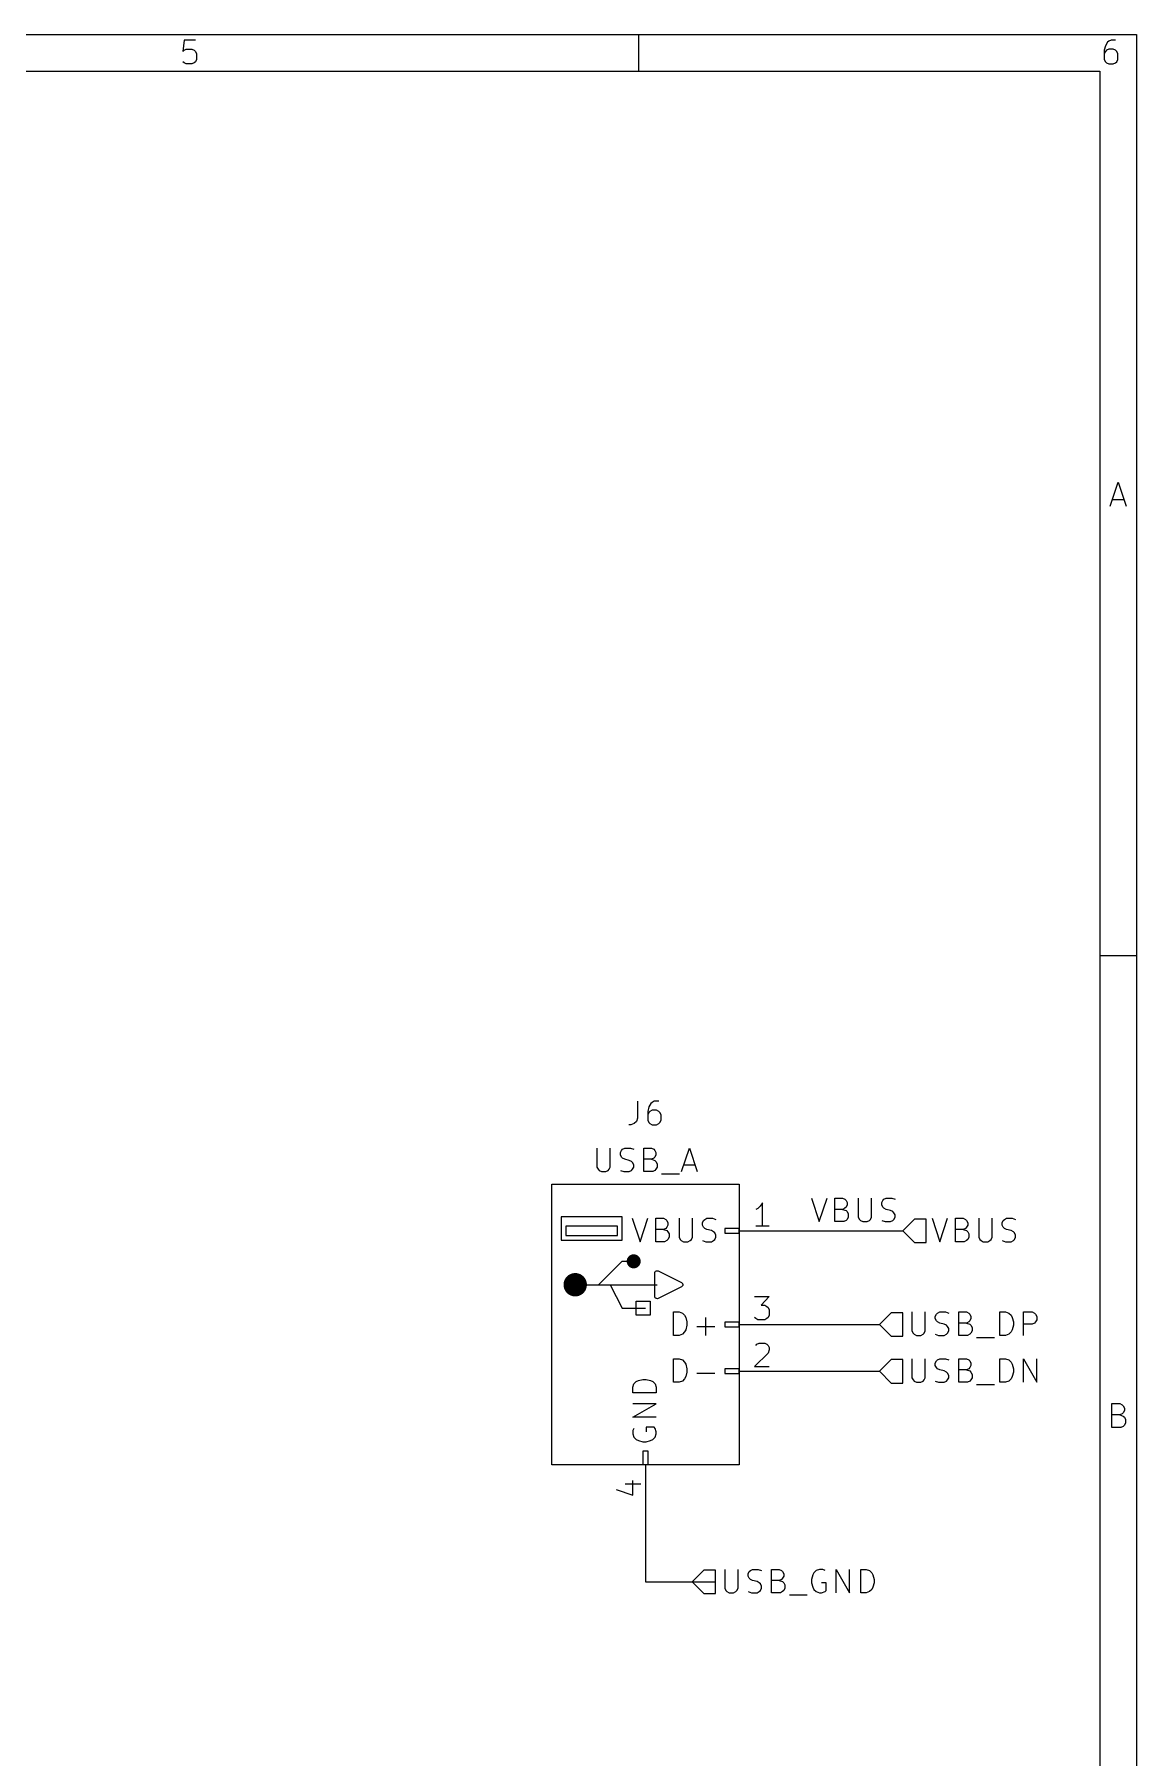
# Model space of a CAD drawing. Extents: x 0.4 to 11.3, y -7.9 to -0.4.
# Drawn here: x 8.945 to 11.299, y -4.075 to -0.394 of the extents above; entities that cross this region are included whole.
import ezdxf

# ---------------------------------------------------------------- set-up
doc = ezdxf.new("R2010")
doc.units = 0
doc.header["$MEASUREMENT"] = 0
for name, color, linetype in [('BROWN2', 54, 'CONTINUOUS'), ('CYAN2', 4, 'CONTINUOUS'), ('GRAY1', 251, 'CONTINUOUS'), ('GREEN3', 91, 'CONTINUOUS'), ('LYELLOW', 51, 'CONTINUOUS'), ('RED2', 1, 'CONTINUOUS'), ('RED3', 11, 'CONTINUOUS')]:
    doc.layers.add(name, color=color, linetype=linetype)

msp = doc.modelspace()

# ---------------------------------------------------------------- linework, layer by layer
at = {"layer": 'BROWN2', "linetype": 'CONTINUOUS'}
for p, q in [((10.825, -2.925), (10.8, -2.95)), ((10.85, -2.925), (10.825, -2.925)), ((10.85, -2.975), (10.85, -2.925)), ((10.8623, -2.92313), (10.8789, -2.97313)), ((10.8789, -2.97313), (10.8956, -2.92313)), ((10.9123, -2.97313), (10.9123, -2.92313)), ((10.9123, -2.92313), (10.9289, -2.92313)), ((10.9289, -2.92313), (10.9337, -2.92551)), ((10.9337, -2.94456), (10.9289, -2.94694)), ((10.9337, -2.92551), (10.9361, -2.92789)), ((10.9361, -2.94218), (10.9337, -2.94456)), ((10.9361, -2.92789), (10.9385, -2.93265)), ((10.9385, -2.93742), (10.9361, -2.94218)), ((10.9385, -2.93265), (10.9385, -2.93742)), ((10.9623, -2.92313), (10.9623, -2.96361)), ((10.9908, -2.96361), (10.9908, -2.92313)), ((11.0123, -2.93265), (11.0146, -2.92789)), ((11.0123, -2.93742), (11.0123, -2.93265)), ((11.0146, -2.94218), (11.0123, -2.93742)), ((11.0146, -2.92789), (11.017, -2.92551)), ((11.017, -2.94456), (11.0146, -2.94218)), ((11.017, -2.92551), (11.0218, -2.92313)), ((11.0218, -2.94694), (11.017, -2.94456)), ((11.0218, -2.92313), (11.0337, -2.92313)), ((11.0337, -2.92313), (11.0408, -2.92551)), ((10.8, -2.95), (10.825, -2.975)), ((10.825, -2.975), (10.85, -2.975)), ((10.9289, -2.94694), (10.9123, -2.94694)), ((10.9313, -2.97313), (10.9123, -2.97313)), ((10.9289, -2.94694), (10.9361, -2.94932)), ((10.9361, -2.97075), (10.9313, -2.97313)), ((10.9361, -2.94932), (10.9385, -2.9517)), ((10.9385, -2.96837), (10.9361, -2.97075)), ((10.9385, -2.9517), (10.9408, -2.95646)), ((10.9408, -2.96361), (10.9385, -2.96837)), ((10.9408, -2.95646), (10.9408, -2.96361)), ((10.9623, -2.96361), (10.9646, -2.96837)), ((10.9646, -2.96837), (10.967, -2.97075)), ((10.967, -2.97075), (10.9718, -2.97313)), ((10.9718, -2.97313), (10.9813, -2.97313)), ((10.9813, -2.97313), (10.9861, -2.97075)), ((10.9861, -2.97075), (10.9885, -2.96837)), ((10.9885, -2.96837), (10.9908, -2.96361)), ((11.0123, -2.97075), (11.0194, -2.97313)), ((11.0194, -2.97313), (11.0313, -2.97313)), ((11.0313, -2.94932), (11.0218, -2.94694)), ((11.0361, -2.9517), (11.0313, -2.94932)), ((11.0313, -2.97313), (11.0361, -2.97075)), ((11.0385, -2.95408), (11.0361, -2.9517)), ((11.0361, -2.97075), (11.0385, -2.96837)), ((11.0408, -2.95885), (11.0385, -2.95408)), ((11.0385, -2.96837), (11.0408, -2.96361)), ((11.0408, -2.96361), (11.0408, -2.95885)), ((10.775, -3.125), (10.75, -3.15)), ((10.8, -3.125), (10.775, -3.125)), ((10.8, -3.175), (10.8, -3.125)), ((10.8194, -3.12313), (10.8194, -3.16361)), ((10.848, -3.16361), (10.848, -3.12313)), ((10.8694, -3.13265), (10.8718, -3.12789)), ((10.8718, -3.12789), (10.8742, -3.12551)), ((10.8742, -3.12551), (10.8789, -3.12313)), ((10.8789, -3.12313), (10.8908, -3.12313)), ((10.8908, -3.12313), (10.898, -3.12551)), ((10.9194, -3.17313), (10.9194, -3.12313)), ((10.9194, -3.12313), (10.9361, -3.12313)), ((10.9361, -3.12313), (10.9408, -3.12551)), ((10.9408, -3.12551), (10.9432, -3.12789)), ((10.9432, -3.12789), (10.9456, -3.13265)), ((11.0075, -3.17313), (11.0075, -3.12313)), ((11.0075, -3.12313), (11.0194, -3.12313)), ((11.0194, -3.12313), (11.0265, -3.12551)), ((11.0265, -3.12551), (11.0313, -3.13028)), ((11.0575, -3.17313), (11.0575, -3.12313)), ((11.0575, -3.12313), (11.0765, -3.12313)), ((11.0765, -3.12313), (11.0813, -3.12551)), ((11.0813, -3.12551), (11.0837, -3.12789)), ((11.0837, -3.12789), (11.0861, -3.13265)), ((10.75, -3.15), (10.775, -3.175)), ((10.8194, -3.16361), (10.8218, -3.16837)), ((10.8456, -3.16837), (10.848, -3.16361)), ((10.8694, -3.13742), (10.8694, -3.13265)), ((10.8718, -3.14218), (10.8694, -3.13742)), ((10.8742, -3.14456), (10.8718, -3.14218)), ((10.8789, -3.14694), (10.8742, -3.14456)), ((10.8885, -3.14932), (10.8789, -3.14694)), ((10.8932, -3.1517), (10.8885, -3.14932)), ((10.8956, -3.15408), (10.8932, -3.1517)), ((10.898, -3.15885), (10.8956, -3.15408)), ((10.8956, -3.16837), (10.898, -3.16361)), ((10.898, -3.16361), (10.898, -3.15885)), ((10.9361, -3.14694), (10.9194, -3.14694)), ((10.9408, -3.14456), (10.9361, -3.14694)), ((10.9361, -3.14694), (10.9432, -3.14932)), ((10.9432, -3.14218), (10.9408, -3.14456)), ((10.9456, -3.13742), (10.9432, -3.14218)), ((10.9432, -3.14932), (10.9456, -3.1517)), ((10.9456, -3.13265), (10.9456, -3.13742)), ((10.9456, -3.1517), (10.948, -3.15646)), ((10.948, -3.16361), (10.9456, -3.16837)), ((10.948, -3.15646), (10.948, -3.16361)), ((11.0313, -3.16599), (11.0265, -3.17075)), ((11.0313, -3.13028), (11.0337, -3.13504)), ((11.0337, -3.16122), (11.0313, -3.16599)), ((11.0337, -3.13504), (11.0361, -3.14456)), ((11.0361, -3.1517), (11.0337, -3.16122)), ((11.0361, -3.14456), (11.0361, -3.1517)), ((11.0765, -3.14932), (11.0575, -3.14932)), ((11.0813, -3.14694), (11.0765, -3.14932)), ((11.0837, -3.14456), (11.0813, -3.14694)), ((11.0861, -3.1398), (11.0837, -3.14456)), ((11.0861, -3.13265), (11.0861, -3.1398)), ((10.775, -3.175), (10.8, -3.175)), ((10.8218, -3.16837), (10.8242, -3.17075)), ((10.8242, -3.17075), (10.8289, -3.17313)), ((10.8289, -3.17313), (10.8384, -3.17313)), ((10.8384, -3.17313), (10.8432, -3.17075)), ((10.8432, -3.17075), (10.8456, -3.16837)), ((10.8694, -3.17075), (10.8765, -3.17313)), ((10.8765, -3.17313), (10.8885, -3.17313)), ((10.8885, -3.17313), (10.8932, -3.17075)), ((10.8932, -3.17075), (10.8956, -3.16837)), ((10.9384, -3.17313), (10.9194, -3.17313)), ((10.9432, -3.17075), (10.9384, -3.17313)), ((10.9456, -3.16837), (10.9432, -3.17075)), ((10.9575, -3.17789), (10.9956, -3.17789)), ((11.0194, -3.17313), (11.0075, -3.17313)), ((11.0265, -3.17075), (11.0194, -3.17313)), ((10.775, -3.225), (10.75, -3.25)), ((10.8, -3.225), (10.775, -3.225)), ((10.8, -3.275), (10.8, -3.225)), ((10.8194, -3.22313), (10.8194, -3.26361)), ((10.848, -3.26361), (10.848, -3.22313)), ((10.8694, -3.23265), (10.8718, -3.22789)), ((10.8694, -3.23742), (10.8694, -3.23265)), ((10.8718, -3.24218), (10.8694, -3.23742)), ((10.8718, -3.22789), (10.8742, -3.22551)), ((10.8742, -3.22551), (10.8789, -3.22313)), ((10.8789, -3.22313), (10.8908, -3.22313)), ((10.8908, -3.22313), (10.898, -3.22551)), ((10.9194, -3.27313), (10.9194, -3.22313)), ((10.9194, -3.22313), (10.9361, -3.22313)), ((10.9361, -3.22313), (10.9408, -3.22551)), ((10.9408, -3.22551), (10.9432, -3.22789)), ((10.9432, -3.22789), (10.9456, -3.23265)), ((10.9456, -3.23742), (10.9432, -3.24218)), ((10.9456, -3.23265), (10.9456, -3.23742)), ((11.0075, -3.27313), (11.0075, -3.22313)), ((11.0075, -3.22313), (11.0194, -3.22313)), ((11.0194, -3.22313), (11.0265, -3.22551)), ((11.0265, -3.22551), (11.0313, -3.23028)), ((11.0313, -3.23028), (11.0337, -3.23504)), ((11.0337, -3.23504), (11.0361, -3.24456)), ((11.0575, -3.27313), (11.0575, -3.22313)), ((11.0575, -3.22313), (11.0861, -3.27313)), ((11.0861, -3.27313), (11.0861, -3.22313)), ((10.75, -3.25), (10.775, -3.275)), ((10.775, -3.275), (10.8, -3.275)), ((10.8194, -3.26361), (10.8218, -3.26837)), ((10.8218, -3.26837), (10.8242, -3.27075)), ((10.8242, -3.27075), (10.8289, -3.27313)), ((10.8289, -3.27313), (10.8384, -3.27313)), ((10.8384, -3.27313), (10.8432, -3.27075)), ((10.8432, -3.27075), (10.8456, -3.26837)), ((10.8456, -3.26837), (10.848, -3.26361)), ((10.8694, -3.27075), (10.8765, -3.27313)), ((10.8742, -3.24456), (10.8718, -3.24218)), ((10.8789, -3.24694), (10.8742, -3.24456)), ((10.8765, -3.27313), (10.8885, -3.27313)), ((10.8885, -3.24932), (10.8789, -3.24694)), ((10.8932, -3.2517), (10.8885, -3.24932)), ((10.8885, -3.27313), (10.8932, -3.27075)), ((10.8956, -3.25408), (10.8932, -3.2517)), ((10.8932, -3.27075), (10.8956, -3.26837)), ((10.898, -3.25885), (10.8956, -3.25408)), ((10.8956, -3.26837), (10.898, -3.26361)), ((10.898, -3.26361), (10.898, -3.25885)), ((10.9361, -3.24694), (10.9194, -3.24694)), ((10.9384, -3.27313), (10.9194, -3.27313)), ((10.9408, -3.24456), (10.9361, -3.24694)), ((10.9361, -3.24694), (10.9432, -3.24932)), ((10.9432, -3.27075), (10.9384, -3.27313)), ((10.9432, -3.24218), (10.9408, -3.24456)), ((10.9432, -3.24932), (10.9456, -3.2517)), ((10.9456, -3.26837), (10.9432, -3.27075)), ((10.9456, -3.2517), (10.948, -3.25646)), ((10.948, -3.26361), (10.9456, -3.26837)), ((10.948, -3.25646), (10.948, -3.26361)), ((11.0194, -3.27313), (11.0075, -3.27313)), ((11.0265, -3.27075), (11.0194, -3.27313)), ((11.0313, -3.26599), (11.0265, -3.27075)), ((11.0337, -3.26122), (11.0313, -3.26599)), ((11.0361, -3.2517), (11.0337, -3.26122)), ((11.0361, -3.24456), (11.0361, -3.2517)), ((10.9575, -3.27789), (10.9956, -3.27789)), ((10.375, -3.675), (10.35, -3.7)), ((10.4, -3.675), (10.375, -3.675)), ((10.4, -3.725), (10.4, -3.675)), ((10.4194, -3.67313), (10.4194, -3.71361)), ((10.448, -3.71361), (10.448, -3.67313)), ((10.4694, -3.68265), (10.4718, -3.67789)), ((10.4718, -3.67789), (10.4742, -3.67551)), ((10.4742, -3.67551), (10.4789, -3.67313)), ((10.4789, -3.67313), (10.4908, -3.67313)), ((10.4908, -3.67313), (10.498, -3.67551)), ((10.5194, -3.72313), (10.5194, -3.67313)), ((10.5194, -3.67313), (10.5361, -3.67313)), ((10.5361, -3.67313), (10.5408, -3.67551)), ((10.5408, -3.67551), (10.5432, -3.67789)), ((10.5432, -3.67789), (10.5456, -3.68265)), ((10.6099, -3.68028), (10.6075, -3.68504)), ((10.6146, -3.67551), (10.6099, -3.68028)), ((10.6218, -3.67313), (10.6146, -3.67551)), ((10.6289, -3.67313), (10.6218, -3.67313)), ((10.6337, -3.67551), (10.6289, -3.67313)), ((10.6575, -3.72313), (10.6575, -3.67313)), ((10.6575, -3.67313), (10.6861, -3.72313)), ((10.6861, -3.72313), (10.6861, -3.67313)), ((10.7099, -3.72313), (10.7099, -3.67313)), ((10.7099, -3.67313), (10.7218, -3.67313)), ((10.7218, -3.67313), (10.7289, -3.67551)), ((10.7289, -3.67551), (10.7337, -3.68028)), ((10.7337, -3.68028), (10.7361, -3.68504)), ((10.35, -3.7), (10.375, -3.725)), ((10.4194, -3.71361), (10.4218, -3.71837)), ((10.4456, -3.71837), (10.448, -3.71361)), ((10.4694, -3.68742), (10.4694, -3.68265)), ((10.4718, -3.69218), (10.4694, -3.68742)), ((10.4742, -3.69456), (10.4718, -3.69218)), ((10.4789, -3.69694), (10.4742, -3.69456)), ((10.4885, -3.69932), (10.4789, -3.69694)), ((10.4932, -3.7017), (10.4885, -3.69932)), ((10.4956, -3.70408), (10.4932, -3.7017)), ((10.498, -3.70885), (10.4956, -3.70408)), ((10.4956, -3.71837), (10.498, -3.71361)), ((10.498, -3.71361), (10.498, -3.70885)), ((10.5361, -3.69694), (10.5194, -3.69694)), ((10.5408, -3.69456), (10.5361, -3.69694)), ((10.5361, -3.69694), (10.5432, -3.69932)), ((10.5432, -3.69218), (10.5408, -3.69456)), ((10.5456, -3.68742), (10.5432, -3.69218)), ((10.5432, -3.69932), (10.5456, -3.7017)), ((10.5456, -3.68265), (10.5456, -3.68742)), ((10.5456, -3.7017), (10.548, -3.70646)), ((10.548, -3.71361), (10.5456, -3.71837)), ((10.548, -3.70646), (10.548, -3.71361)), ((10.6075, -3.68504), (10.6051, -3.69456)), ((10.6051, -3.69456), (10.6051, -3.7017)), ((10.6051, -3.7017), (10.6075, -3.71122)), ((10.6075, -3.71122), (10.6099, -3.71599)), ((10.6099, -3.71599), (10.6146, -3.72075)), ((10.6361, -3.7017), (10.6265, -3.7017)), ((10.6361, -3.71837), (10.6361, -3.7017)), ((10.7337, -3.71599), (10.7289, -3.72075)), ((10.7361, -3.71122), (10.7337, -3.71599)), ((10.7361, -3.68504), (10.7384, -3.69456)), ((10.7384, -3.7017), (10.7361, -3.71122)), ((10.7384, -3.69456), (10.7384, -3.7017)), ((10.375, -3.725), (10.4, -3.725)), ((10.4218, -3.71837), (10.4242, -3.72075)), ((10.4242, -3.72075), (10.4289, -3.72313)), ((10.4289, -3.72313), (10.4384, -3.72313)), ((10.4384, -3.72313), (10.4432, -3.72075)), ((10.4432, -3.72075), (10.4456, -3.71837)), ((10.4694, -3.72075), (10.4765, -3.72313)), ((10.4765, -3.72313), (10.4885, -3.72313)), ((10.4885, -3.72313), (10.4932, -3.72075)), ((10.4932, -3.72075), (10.4956, -3.71837)), ((10.5384, -3.72313), (10.5194, -3.72313)), ((10.5432, -3.72075), (10.5384, -3.72313)), ((10.5456, -3.71837), (10.5432, -3.72075)), ((10.5575, -3.72789), (10.5956, -3.72789)), ((10.6146, -3.72075), (10.6218, -3.72313)), ((10.6218, -3.72313), (10.6265, -3.72313)), ((10.6265, -3.72313), (10.6337, -3.72075)), ((10.6337, -3.72075), (10.6361, -3.71837)), ((10.7218, -3.72313), (10.7099, -3.72313)), ((10.7289, -3.72075), (10.7218, -3.72313))]:
    msp.add_line(p, q, dxfattribs=at)
at = {"layer": 'CYAN2', "linetype": 'CONTINUOUS'}
for p, q in [((10.2333, -2.67313), (10.2333, -2.70885)), ((10.2571, -2.68504), (10.2548, -2.69456)), ((10.2619, -2.67789), (10.2571, -2.68504)), ((10.2643, -2.67551), (10.2619, -2.67789)), ((10.269, -2.67313), (10.2643, -2.67551)), ((10.2786, -2.67313), (10.269, -2.67313)), ((10.219, -2.72313), (10.2143, -2.72313)), ((10.2262, -2.72075), (10.219, -2.72313)), ((10.231, -2.71599), (10.2262, -2.72075)), ((10.2333, -2.70885), (10.231, -2.71599)), ((10.2548, -2.69456), (10.2548, -2.71361)), ((10.2571, -2.69694), (10.2548, -2.7017)), ((10.2548, -2.71361), (10.2571, -2.71837)), ((10.2595, -2.69456), (10.2571, -2.69694)), ((10.2571, -2.71837), (10.2595, -2.72075)), ((10.2643, -2.69218), (10.2595, -2.69456)), ((10.2595, -2.72075), (10.2643, -2.72313)), ((10.2738, -2.69218), (10.2643, -2.69218)), ((10.2643, -2.72313), (10.2738, -2.72313)), ((10.2786, -2.69456), (10.2738, -2.69218)), ((10.2738, -2.72313), (10.2786, -2.72075)), ((10.281, -2.69694), (10.2786, -2.69456)), ((10.2786, -2.72075), (10.281, -2.71837)), ((10.2833, -2.7017), (10.281, -2.69694)), ((10.281, -2.71837), (10.2833, -2.71361)), ((10.2833, -2.71361), (10.2833, -2.7017)), ((10.1464, -2.77313), (10.1464, -2.81361)), ((10.175, -2.81361), (10.175, -2.77313)), ((10.1964, -2.78265), (10.1988, -2.77789)), ((10.1964, -2.78742), (10.1964, -2.78265)), ((10.1988, -2.79218), (10.1964, -2.78742)), ((10.1988, -2.77789), (10.2012, -2.77551)), ((10.2012, -2.79456), (10.1988, -2.79218)), ((10.2012, -2.77551), (10.206, -2.77313)), ((10.206, -2.79694), (10.2012, -2.79456)), ((10.206, -2.77313), (10.2179, -2.77313)), ((10.2155, -2.79932), (10.206, -2.79694)), ((10.2179, -2.77313), (10.225, -2.77551)), ((10.2464, -2.82313), (10.2464, -2.77313)), ((10.2464, -2.77313), (10.2631, -2.77313)), ((10.2631, -2.79694), (10.2464, -2.79694)), ((10.2631, -2.77313), (10.2679, -2.77551)), ((10.2679, -2.79456), (10.2631, -2.79694)), ((10.2631, -2.79694), (10.2702, -2.79932)), ((10.2679, -2.77551), (10.2702, -2.77789)), ((10.2702, -2.79218), (10.2679, -2.79456)), ((10.2702, -2.77789), (10.2726, -2.78265)), ((10.2726, -2.78742), (10.2702, -2.79218)), ((10.2726, -2.78265), (10.2726, -2.78742)), ((10.3274, -2.82313), (10.344, -2.77313)), ((10.344, -2.77313), (10.3607, -2.82313)), ((10.1464, -2.81361), (10.1488, -2.81837)), ((10.1488, -2.81837), (10.1512, -2.82075)), ((10.1512, -2.82075), (10.1559, -2.82313)), ((10.1559, -2.82313), (10.1655, -2.82313)), ((10.1655, -2.82313), (10.1702, -2.82075)), ((10.1702, -2.82075), (10.1726, -2.81837)), ((10.1726, -2.81837), (10.175, -2.81361)), ((10.1964, -2.82075), (10.2036, -2.82313)), ((10.2036, -2.82313), (10.2155, -2.82313)), ((10.2202, -2.8017), (10.2155, -2.79932)), ((10.2155, -2.82313), (10.2202, -2.82075)), ((10.2226, -2.80408), (10.2202, -2.8017)), ((10.2202, -2.82075), (10.2226, -2.81837)), ((10.225, -2.80885), (10.2226, -2.80408)), ((10.2226, -2.81837), (10.225, -2.81361)), ((10.225, -2.81361), (10.225, -2.80885)), ((10.2655, -2.82313), (10.2464, -2.82313)), ((10.2702, -2.82075), (10.2655, -2.82313)), ((10.2702, -2.79932), (10.2726, -2.8017)), ((10.2726, -2.81837), (10.2702, -2.82075)), ((10.2726, -2.8017), (10.275, -2.80646)), ((10.275, -2.81361), (10.2726, -2.81837)), ((10.275, -2.80646), (10.275, -2.81361)), ((10.2845, -2.82789), (10.3226, -2.82789)), ((10.3321, -2.80885), (10.3559, -2.80885)), ((10.2219, -2.92313), (10.2386, -2.97313)), ((10.2386, -2.97313), (10.2552, -2.92313)), ((10.2719, -2.97313), (10.2719, -2.92313)), ((10.2719, -2.92313), (10.2886, -2.92313)), ((10.2886, -2.92313), (10.2933, -2.92551)), ((10.2933, -2.94456), (10.2886, -2.94694)), ((10.2933, -2.92551), (10.2957, -2.92789)), ((10.2957, -2.94218), (10.2933, -2.94456)), ((10.2957, -2.92789), (10.2981, -2.93265)), ((10.2981, -2.93742), (10.2957, -2.94218)), ((10.2981, -2.93265), (10.2981, -2.93742)), ((10.3219, -2.92313), (10.3219, -2.96361)), ((10.3505, -2.96361), (10.3505, -2.92313)), ((10.3719, -2.93265), (10.3743, -2.92789)), ((10.3719, -2.93742), (10.3719, -2.93265)), ((10.3743, -2.94218), (10.3719, -2.93742)), ((10.3743, -2.92789), (10.3767, -2.92551)), ((10.3767, -2.94456), (10.3743, -2.94218)), ((10.3767, -2.92551), (10.3814, -2.92313)), ((10.3814, -2.94694), (10.3767, -2.94456)), ((10.3814, -2.92313), (10.3933, -2.92313)), ((10.3933, -2.92313), (10.4005, -2.92551)), ((10.2886, -2.94694), (10.2719, -2.94694)), ((10.2909, -2.97313), (10.2719, -2.97313)), ((10.2886, -2.94694), (10.2957, -2.94932)), ((10.2957, -2.97075), (10.2909, -2.97313)), ((10.2957, -2.94932), (10.2981, -2.9517)), ((10.2981, -2.96837), (10.2957, -2.97075)), ((10.2981, -2.9517), (10.3005, -2.95646)), ((10.3005, -2.96361), (10.2981, -2.96837)), ((10.3005, -2.95646), (10.3005, -2.96361)), ((10.3219, -2.96361), (10.3243, -2.96837)), ((10.3243, -2.96837), (10.3267, -2.97075)), ((10.3267, -2.97075), (10.3314, -2.97313)), ((10.3314, -2.97313), (10.3409, -2.97313)), ((10.3409, -2.97313), (10.3457, -2.97075)), ((10.3457, -2.97075), (10.3481, -2.96837)), ((10.3481, -2.96837), (10.3505, -2.96361)), ((10.3719, -2.97075), (10.379, -2.97313)), ((10.379, -2.97313), (10.391, -2.97313)), ((10.391, -2.94932), (10.3814, -2.94694)), ((10.3957, -2.9517), (10.391, -2.94932)), ((10.391, -2.97313), (10.3957, -2.97075)), ((10.3981, -2.95408), (10.3957, -2.9517)), ((10.3957, -2.97075), (10.3981, -2.96837)), ((10.4005, -2.95885), (10.3981, -2.95408)), ((10.3981, -2.96837), (10.4005, -2.96361)), ((10.4005, -2.96361), (10.4005, -2.95885)), ((10.31, -3.17313), (10.31, -3.12313)), ((10.31, -3.12313), (10.3219, -3.12313)), ((10.3219, -3.12313), (10.329, -3.12551)), ((10.329, -3.12551), (10.3338, -3.13028)), ((10.3338, -3.16599), (10.329, -3.17075)), ((10.3338, -3.13028), (10.3362, -3.13504)), ((10.3362, -3.16122), (10.3338, -3.16599)), ((10.3362, -3.13504), (10.3386, -3.14456)), ((10.3386, -3.1517), (10.3362, -3.16122)), ((10.3386, -3.14456), (10.3386, -3.1517)), ((10.36, -3.15408), (10.3981, -3.15408)), ((10.379, -3.17313), (10.379, -3.13504)), ((10.3219, -3.17313), (10.31, -3.17313)), ((10.329, -3.17075), (10.3219, -3.17313)), ((10.31, -3.27313), (10.31, -3.22313)), ((10.31, -3.22313), (10.3219, -3.22313)), ((10.3219, -3.22313), (10.329, -3.22551)), ((10.329, -3.22551), (10.3338, -3.23028)), ((10.3338, -3.23028), (10.3362, -3.23504)), ((10.3362, -3.23504), (10.3386, -3.24456)), ((10.2255, -3.27667), (10.2303, -3.2719)), ((10.2303, -3.2719), (10.235, -3.26952)), ((10.235, -3.26952), (10.2446, -3.26714)), ((10.2446, -3.26714), (10.2517, -3.26714)), ((10.2517, -3.26714), (10.2612, -3.26952)), ((10.2612, -3.26952), (10.266, -3.2719)), ((10.266, -3.2719), (10.2708, -3.27667)), ((10.3219, -3.27313), (10.31, -3.27313)), ((10.329, -3.27075), (10.3219, -3.27313)), ((10.3338, -3.26599), (10.329, -3.27075)), ((10.3362, -3.26122), (10.3338, -3.26599)), ((10.3386, -3.2517), (10.3362, -3.26122)), ((10.3386, -3.24456), (10.3386, -3.2517)), ((10.36, -3.25408), (10.3981, -3.25408)), ((10.2231, -3.28381), (10.2255, -3.27667)), ((10.2231, -3.29571), (10.2231, -3.28381)), ((10.2731, -3.29571), (10.2231, -3.29571)), ((10.2708, -3.27667), (10.2731, -3.28381)), ((10.2731, -3.28381), (10.2731, -3.29571)), ((10.2231, -3.34809), (10.2731, -3.31952)), ((10.2731, -3.31952), (10.2231, -3.31952)), ((10.2731, -3.34809), (10.2231, -3.34809)), ((10.2255, -3.3719), (10.2231, -3.37667)), ((10.2231, -3.37667), (10.2231, -3.38381)), ((10.2231, -3.38381), (10.2255, -3.39095)), ((10.2684, -3.36952), (10.2517, -3.36952)), ((10.2517, -3.36952), (10.2517, -3.37905)), ((10.2708, -3.3719), (10.2684, -3.36952)), ((10.2731, -3.37905), (10.2708, -3.3719)), ((10.2708, -3.39095), (10.2731, -3.38381)), ((10.2731, -3.38381), (10.2731, -3.37905)), ((10.2255, -3.39095), (10.2303, -3.39571)), ((10.2303, -3.39571), (10.235, -3.39809)), ((10.235, -3.39809), (10.2446, -3.40047)), ((10.2446, -3.40047), (10.2517, -3.40047)), ((10.2517, -3.40047), (10.2612, -3.39809)), ((10.2612, -3.39809), (10.266, -3.39571)), ((10.266, -3.39571), (10.2708, -3.39095))]:
    msp.add_line(p, q, dxfattribs=at)
at = {"layer": 'GRAY1', "linetype": 'CONTINUOUS'}
for p, q in [((10.6048, -2.88013), (10.6214, -2.93013)), ((10.6214, -2.93013), (10.6381, -2.88013)), ((10.6548, -2.93013), (10.6548, -2.88013)), ((10.6548, -2.88013), (10.6714, -2.88013)), ((10.6714, -2.90394), (10.6548, -2.90394)), ((10.6714, -2.88013), (10.6762, -2.88251)), ((10.6762, -2.90156), (10.6714, -2.90394)), ((10.6714, -2.90394), (10.6786, -2.90632)), ((10.6762, -2.88251), (10.6786, -2.88489)), ((10.6786, -2.89917), (10.6762, -2.90156)), ((10.6786, -2.88489), (10.681, -2.88965)), ((10.681, -2.89441), (10.6786, -2.89917)), ((10.6786, -2.90632), (10.681, -2.9087)), ((10.681, -2.88965), (10.681, -2.89441)), ((10.7048, -2.88013), (10.7048, -2.9206)), ((10.7333, -2.9206), (10.7333, -2.88013)), ((10.7548, -2.88965), (10.7571, -2.88489)), ((10.7548, -2.89441), (10.7548, -2.88965)), ((10.7571, -2.89917), (10.7548, -2.89441)), ((10.7571, -2.88489), (10.7595, -2.88251)), ((10.7595, -2.90156), (10.7571, -2.89917)), ((10.7595, -2.88251), (10.7643, -2.88013)), ((10.7643, -2.90394), (10.7595, -2.90156)), ((10.7643, -2.88013), (10.7762, -2.88013)), ((10.7738, -2.90632), (10.7643, -2.90394)), ((10.7786, -2.9087), (10.7738, -2.90632)), ((10.7762, -2.88013), (10.7833, -2.88251)), ((10.6738, -2.93013), (10.6548, -2.93013)), ((10.6786, -2.92775), (10.6738, -2.93013)), ((10.681, -2.92537), (10.6786, -2.92775)), ((10.681, -2.9087), (10.6833, -2.91346)), ((10.6833, -2.9206), (10.681, -2.92537)), ((10.6833, -2.91346), (10.6833, -2.9206)), ((10.7048, -2.9206), (10.7071, -2.92537)), ((10.7071, -2.92537), (10.7095, -2.92775)), ((10.7095, -2.92775), (10.7143, -2.93013)), ((10.7143, -2.93013), (10.7238, -2.93013)), ((10.7238, -2.93013), (10.7286, -2.92775)), ((10.7286, -2.92775), (10.731, -2.92537)), ((10.731, -2.92537), (10.7333, -2.9206)), ((10.7548, -2.92775), (10.7619, -2.93013)), ((10.7619, -2.93013), (10.7738, -2.93013)), ((10.7738, -2.93013), (10.7786, -2.92775)), ((10.781, -2.91108), (10.7786, -2.9087)), ((10.7786, -2.92775), (10.781, -2.92537)), ((10.7833, -2.91584), (10.781, -2.91108)), ((10.781, -2.92537), (10.7833, -2.9206)), ((10.7833, -2.9206), (10.7833, -2.91584))]:
    msp.add_line(p, q, dxfattribs=at)
at = {"layer": 'GREEN3', "linetype": 'CONTINUOUS'}
for p, q in [((10.55, -2.95), (10.8, -2.95)), ((10.55, -3.15), (10.75, -3.15)), ((10.55, -3.25), (10.75, -3.25)), ((10.25, -3.55), (10.25, -3.7)), ((10.25, -3.7), (10.4, -3.7))]:
    msp.add_line(p, q, dxfattribs=at)
at = {"layer": 'LYELLOW', "linetype": 'CONTINUOUS'}
for p, q in [((10.05, -3.45), (10.05, -2.85)), ((10.05, -2.85), (10.45, -2.85)), ((10.45, -2.85), (10.45, -3.45)), ((10.45, -3.45), (10.05, -3.45))]:
    msp.add_line(p, q, dxfattribs=at)
at = {"layer": 'RED2', "linetype": 'CONTINUOUS'}
for p, q in [((0.3937, -0.3937), (11.2993, -0.3937)), ((10.2362, -0.47244), (10.2362, -0.3937)), ((11.2993, -0.3937), (11.2993, -7.8743)), ((9.26415, -0.40557), (9.26172, -0.42994)), ((9.26172, -0.42994), (9.26415, -0.4275)), ((9.28852, -0.40557), (9.26415, -0.40557)), ((9.26415, -0.4275), (9.26903, -0.42507)), ((9.26903, -0.42507), (9.28121, -0.42507)), ((9.28121, -0.42507), (9.28609, -0.4275)), ((9.28609, -0.4275), (9.28852, -0.42994)), ((9.28852, -0.42994), (9.29096, -0.43482)), ((9.29096, -0.43482), (9.29096, -0.447)), ((11.2327, -0.41776), (11.2302, -0.4275)), ((11.2302, -0.4275), (11.2302, -0.447)), ((11.2327, -0.42994), (11.2302, -0.43482)), ((11.2375, -0.41045), (11.2327, -0.41776)), ((11.2351, -0.4275), (11.2327, -0.42994)), ((11.24, -0.42507), (11.2351, -0.4275)), ((11.24, -0.40801), (11.2375, -0.41045)), ((11.2448, -0.40557), (11.24, -0.40801)), ((11.2497, -0.42507), (11.24, -0.42507)), ((11.2546, -0.40557), (11.2448, -0.40557)), ((11.2546, -0.4275), (11.2497, -0.42507)), ((11.257, -0.42994), (11.2546, -0.4275)), ((11.2595, -0.43482), (11.257, -0.42994)), ((11.2595, -0.447), (11.2595, -0.43482)), ((0.47244, -0.47244), (11.2206, -0.47244)), ((9.26415, -0.45432), (9.26172, -0.45187)), ((9.26903, -0.45675), (9.26415, -0.45432)), ((9.28121, -0.45675), (9.26903, -0.45675)), ((9.28609, -0.45432), (9.28121, -0.45675)), ((9.28852, -0.45187), (9.28609, -0.45432)), ((9.29096, -0.447), (9.28852, -0.45187)), ((11.2206, -0.47244), (11.2206, -7.79556)), ((11.2302, -0.447), (11.2327, -0.45187)), ((11.2327, -0.45187), (11.2351, -0.45432)), ((11.2351, -0.45432), (11.24, -0.45675)), ((11.24, -0.45675), (11.2497, -0.45675)), ((11.2497, -0.45675), (11.2546, -0.45432)), ((11.2546, -0.45432), (11.257, -0.45187)), ((11.257, -0.45187), (11.2595, -0.447)), ((11.2429, -1.40163), (11.2599, -1.35045)), ((11.2599, -1.35045), (11.277, -1.40163)), ((11.2477, -1.38701), (11.2721, -1.38701)), ((11.2993, -2.3622), (11.2206, -2.3622)), ((10.05, -3.45), (10.05, -2.85)), ((10.05, -2.85), (10.45, -2.85)), ((10.45, -2.85), (10.45, -3.45)), ((10.2, -2.92), (10.07, -2.92)), ((10.07, -2.92), (10.07, -2.97)), ((10.19, -2.94), (10.08, -2.94)), ((10.08, -2.94), (10.08, -2.96)), ((10.19, -2.96), (10.19, -2.94)), ((10.2, -2.97), (10.2, -2.92)), ((10.45, -2.945), (10.42, -2.945)), ((10.42, -2.945), (10.42, -2.955)), ((10.45, -2.955), (10.45, -2.945)), ((10.07, -2.97), (10.2, -2.97)), ((10.08, -2.96), (10.19, -2.96)), ((10.42, -2.955), (10.45, -2.955)), ((10.45, -2.95), (10.55, -2.95)), ((10.15, -3.065), (10.2, -3.015)), ((10.2, -3.015), (10.225, -3.015)), ((10.27, -3.04), (10.2702, -3.03859)), ((10.27, -3.09), (10.27, -3.04)), ((10.2702, -3.03859), (10.2703, -3.03851)), ((10.2703, -3.03843), (10.271, -3.0374)), ((10.2703, -3.03851), (10.2703, -3.03843)), ((10.271, -3.0374), (10.2717, -3.03622)), ((10.2717, -3.03622), (10.2718, -3.03618)), ((10.2718, -3.03618), (10.2719, -3.03611)), ((10.2719, -3.03611), (10.2731, -3.03561)), ((10.2731, -3.03561), (10.2743, -3.03505)), ((10.2743, -3.03505), (10.2744, -3.03506)), ((10.2744, -3.03506), (10.2745, -3.03503)), ((10.2745, -3.03503), (10.2757, -3.03526)), ((10.2757, -3.03526), (10.2771, -3.03545)), ((10.2771, -3.03545), (10.2771, -3.03551)), ((10.2771, -3.03551), (10.2772, -3.03553)), ((10.2772, -3.03553), (10.3272, -3.06053)), ((10.125, -3.065), (10.15, -3.065)), ((10.15, -3.065), (10.175, -3.065)), ((10.175, -3.065), (10.2, -3.115)), ((10.175, -3.065), (10.275, -3.065)), ((10.27, -3.09009), (10.27, -3.09)), ((10.27, -3.09017), (10.27, -3.09009)), ((10.2704, -3.0914), (10.27, -3.09017)), ((10.2708, -3.0927), (10.2704, -3.0914)), ((10.3272, -3.06947), (10.2772, -3.09447)), ((10.3272, -3.06053), (10.3284, -3.06134)), ((10.3276, -3.0691), (10.3272, -3.06947)), ((10.3281, -3.06889), (10.3276, -3.0691)), ((10.3286, -3.06816), (10.3281, -3.06889)), ((10.3284, -3.06134), (10.3287, -3.06181)), ((10.3293, -3.06755), (10.3286, -3.06816)), ((10.3287, -3.06181), (10.3291, -3.06215)), ((10.3291, -3.06215), (10.3294, -3.06298)), ((10.3294, -3.06702), (10.3293, -3.06755)), ((10.3294, -3.06298), (10.3298, -3.06376)), ((10.3297, -3.06657), (10.3294, -3.06702)), ((10.3298, -3.06569), (10.3297, -3.06657)), ((10.3298, -3.06376), (10.3298, -3.06431)), ((10.3298, -3.06431), (10.33, -3.06483)), ((10.33, -3.06483), (10.3298, -3.06569)), ((10.2, -3.115), (10.25, -3.115)), ((10.23, -3.13), (10.23, -3.1)), ((10.23, -3.1), (10.26, -3.1)), ((10.26, -3.1), (10.26, -3.13)), ((10.2709, -3.09276), (10.2708, -3.0927)), ((10.2709, -3.09285), (10.2709, -3.09276)), ((10.2719, -3.09367), (10.2709, -3.09285)), ((10.2729, -3.09455), (10.2719, -3.09367)), ((10.273, -3.09456), (10.2729, -3.09455)), ((10.2731, -3.09462), (10.273, -3.09456)), ((10.2744, -3.09476), (10.2731, -3.09462)), ((10.2757, -3.09495), (10.2744, -3.09476)), ((10.2758, -3.09491), (10.2757, -3.09495)), ((10.2759, -3.09492), (10.2758, -3.09491)), ((10.2772, -3.09447), (10.2759, -3.09492)), ((10.26, -3.13), (10.23, -3.13)), ((10.45, -3.145), (10.42, -3.145)), ((10.42, -3.145), (10.42, -3.155)), ((10.42, -3.155), (10.45, -3.155)), ((10.45, -3.155), (10.45, -3.145)), ((10.45, -3.15), (10.55, -3.15)), ((10.45, -3.245), (10.42, -3.245)), ((10.42, -3.245), (10.42, -3.255)), ((10.42, -3.255), (10.45, -3.255)), ((10.45, -3.255), (10.45, -3.245)), ((10.45, -3.25), (10.55, -3.25)), ((11.2465, -3.37014), (11.2465, -3.31896)), ((11.2465, -3.31896), (11.2636, -3.31896)), ((11.2636, -3.34333), (11.2465, -3.34333)), ((11.2636, -3.31896), (11.2685, -3.32139)), ((11.2685, -3.34089), (11.2636, -3.34333)), ((11.2636, -3.34333), (11.2709, -3.34576)), ((11.2685, -3.32139), (11.2709, -3.32383)), ((11.2709, -3.33845), (11.2685, -3.34089)), ((11.2709, -3.32383), (11.2733, -3.3287)), ((11.2733, -3.33358), (11.2709, -3.33845)), ((11.2709, -3.34576), (11.2733, -3.3482)), ((11.2733, -3.3287), (11.2733, -3.33358)), ((11.2733, -3.3482), (11.2758, -3.35307)), ((11.266, -3.37014), (11.2465, -3.37014)), ((11.2709, -3.3677), (11.266, -3.37014)), ((11.2733, -3.36526), (11.2709, -3.3677)), ((11.2758, -3.36039), (11.2733, -3.36526)), ((11.2758, -3.35307), (11.2758, -3.36039)), ((10.245, -3.45), (10.245, -3.42)), ((10.245, -3.42), (10.255, -3.42)), ((10.255, -3.42), (10.255, -3.45)), ((10.45, -3.45), (10.05, -3.45)), ((10.255, -3.45), (10.245, -3.45)), ((10.25, -3.45), (10.25, -3.55))]:
    msp.add_line(p, q, dxfattribs=at)
at = {"layer": 'RED2'}
for points, const_width in [([(10.2175, -3.015, 1), (10.2325, -3.015, 1)], 0.015), ([(10.0875, -3.065, 1), (10.1125, -3.065, 1)], 0.025)]:
    msp.add_lwpolyline(points, format="xyb", close=True, dxfattribs=dict(at, const_width=const_width))
at = {"layer": 'RED3', "linetype": 'CONTINUOUS'}
for p, q in [((10.4905, -2.90178), (10.4857, -2.90417)), ((10.4952, -2.89702), (10.4905, -2.90178)), ((10.5, -2.88988), (10.4952, -2.89702)), ((10.5, -2.93988), (10.5, -2.88988)), ((10.5143, -2.93988), (10.4857, -2.93988)), ((10.4833, -3.08988), (10.5143, -3.08988)), ((10.5143, -3.08988), (10.4976, -3.10893)), ((10.4976, -3.10893), (10.5048, -3.10893)), ((10.5048, -3.10893), (10.5095, -3.11131)), ((10.5095, -3.11131), (10.5119, -3.11369)), ((10.5119, -3.11369), (10.5143, -3.11845)), ((10.5143, -3.11845), (10.5143, -3.13035)), ((10.4857, -3.1375), (10.4833, -3.13512)), ((10.4905, -3.13988), (10.4857, -3.1375)), ((10.5048, -3.13988), (10.4905, -3.13988)), ((10.5095, -3.1375), (10.5048, -3.13988)), ((10.5119, -3.13512), (10.5095, -3.1375)), ((10.5143, -3.13035), (10.5119, -3.13512)), ((10.4857, -3.19464), (10.4881, -3.19226)), ((10.4881, -3.19226), (10.4929, -3.18988)), ((10.4929, -3.18988), (10.5048, -3.18988)), ((10.5048, -3.18988), (10.5095, -3.19226)), ((10.5095, -3.19226), (10.5119, -3.19464)), ((10.5119, -3.19464), (10.5143, -3.1994)), ((10.5143, -3.1994), (10.5143, -3.20417)), ((10.5119, -3.21131), (10.4833, -3.23988)), ((10.5143, -3.20417), (10.5119, -3.21131)), ((10.4833, -3.23988), (10.5143, -3.23988)), ((10.2065, -3.49047), (10.2399, -3.49047)), ((10.2232, -3.51428), (10.2232, -3.48333)), ((10.1875, -3.50238), (10.2232, -3.51428))]:
    msp.add_line(p, q, dxfattribs=at)

doc.saveas('drawing.dxf')
